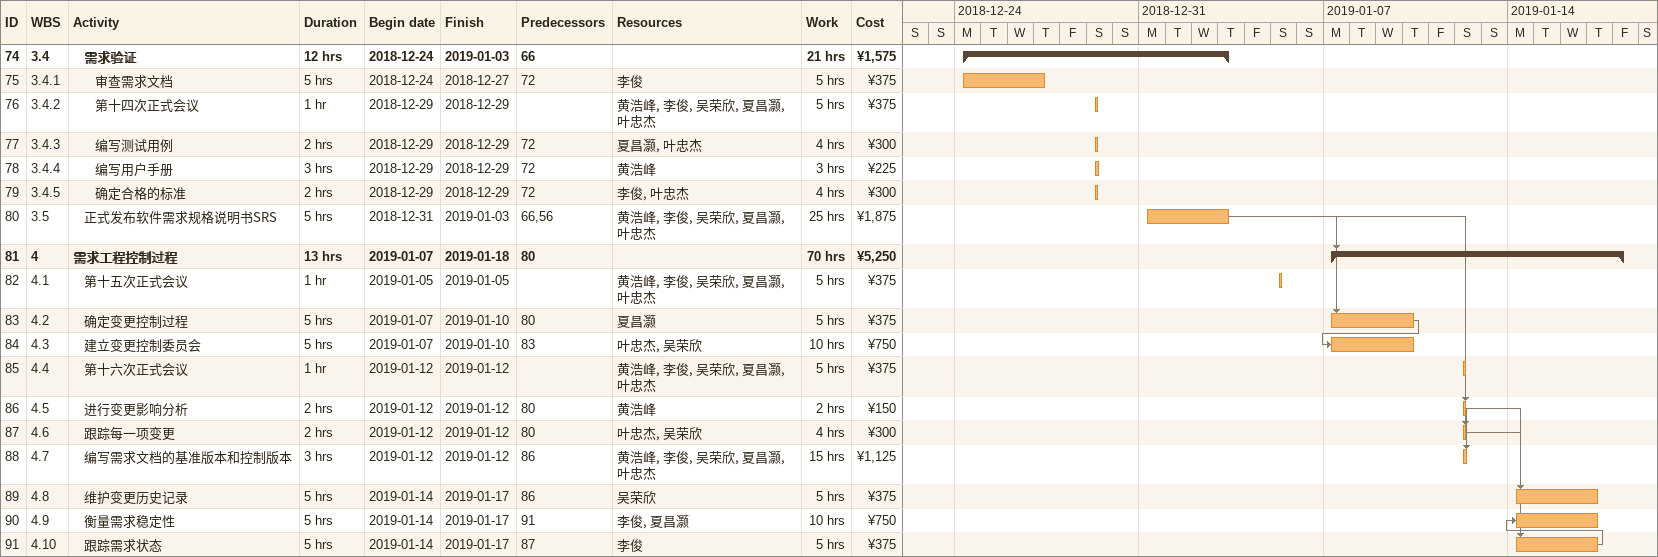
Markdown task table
| ID | WBS | Task | Duration | Start | Finish | Predecessors | Resources | Work (h) | Cost (¥) |
|---|---|---|---|---|---|---|---|---|---|
| 74 | 3.4 | **需求验证** | 12h | 2018-12-24 | 2019-01-03 | 66 |  | 21 | 1575 |
| 75 | 3.4.1 | 审查需求文档 | 5h | 2018-12-24 | 2018-12-27 | 72 | 李俊 | 5 | 375 |
| 76 | 3.4.2 | 第十四次正式会议 | 1h | 2018-12-29 | 2018-12-29 |  | 黄浩峰, 李俊, 吴荣欣, 夏昌灏, 叶忠杰 | 5 | 375 |
| 77 | 3.4.3 | 编写测试用例 | 2h | 2018-12-29 | 2018-12-29 | 72 | 夏昌灏, 叶忠杰 | 4 | 300 |
| 78 | 3.4.4 | 编写用户手册 | 3h | 2018-12-29 | 2018-12-29 | 72 | 黄浩峰 | 3 | 225 |
| 79 | 3.4.5 | 确定合格的标准 | 2h | 2018-12-29 | 2018-12-29 | 72 | 李俊, 叶忠杰 | 4 | 300 |
| 80 | 3.5 | 正式发布软件需求规格说明书SRS | 5h | 2018-12-31 | 2019-01-03 | 66, 56 | 黄浩峰, 李俊, 吴荣欣, 夏昌灏, 叶忠杰 | 25 | 1875 |
| 81 | 4 | **需求工程控制过程** | 13h | 2019-01-07 | 2019-01-18 | 80 |  | 70 | 5250 |
| 82 | 4.1 | 第十五次正式会议 | 1h | 2019-01-05 | 2019-01-05 |  | 黄浩峰, 李俊, 吴荣欣, 夏昌灏, 叶忠杰 | 5 | 375 |
| 83 | 4.2 | 确定变更控制过程 | 5h | 2019-01-07 | 2019-01-10 | 80 | 夏昌灏 | 5 | 375 |
| 84 | 4.3 | 建立变更控制委员会 | 5h | 2019-01-07 | 2019-01-10 | 83 | 叶忠杰, 吴荣欣 | 10 | 750 |
| 85 | 4.4 | 第十六次正式会议 | 1h | 2019-01-12 | 2019-01-12 |  | 黄浩峰, 李俊, 吴荣欣, 夏昌灏, 叶忠杰 | 5 | 375 |
| 86 | 4.5 | 进行变更影响分析 | 2h | 2019-01-12 | 2019-01-12 | 80 | 黄浩峰 | 2 | 150 |
| 87 | 4.6 | 跟踪每一项变更 | 2h | 2019-01-12 | 2019-01-12 | 80 | 叶忠杰, 吴荣欣 | 4 | 300 |
| 88 | 4.7 | 编写需求文档的基准版本和控制版本 | 3h | 2019-01-12 | 2019-01-12 | 86 | 黄浩峰, 李俊, 吴荣欣, 夏昌灏, 叶忠杰 | 15 | 1125 |
| 89 | 4.8 | 维护变更历史记录 | 5h | 2019-01-14 | 2019-01-17 | 86 | 吴荣欣 | 5 | 375 |
| 90 | 4.9 | 衡量需求稳定性 | 5h | 2019-01-14 | 2019-01-17 | 91 | 李俊, 夏昌灏 | 10 | 750 |
| 91 | 4.10 | 跟踪需求状态 | 5h | 2019-01-14 | 2019-01-17 | 87 | 李俊 | 5 | 375 |
